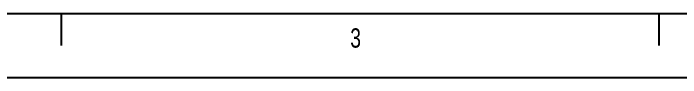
# Model space of a CAD drawing. Header units: millimetres. Extents: x 0 to 594, y 0 to 420.
# Drawn here: x 297 to 401, y 0 to 10 of the extents above; entities that cross this region are included whole.
import ezdxf

# ---------------------------------------------------------------- set-up
doc = ezdxf.new("R2010")
doc.units = ezdxf.units.MM
for name, color, linetype in [('COTAS', 1, 'Continuous'), ('FORMATO', 1, 'Continuous'), ('TEXTO', 5, 'Continuous')]:
    doc.layers.add(name, color=color, linetype=linetype)
doc.styles.add('SLDTEXTSTYLE0', font='TXT', dxfattribs={"width": 0.75})

msp = doc.modelspace()

# ---------------------------------------------------------------- linework, layer by layer
at = {"layer": 'COTAS'}
msp.add_line((0, 0), (594, 0), dxfattribs=at)
msp.add_line((0, 0), (594, 0), dxfattribs=at)
at = {"layer": 'FORMATO'}
for p, q in [((25, 10), (584, 10)), ((304.5, 5), (304.5, 10)), ((397.66667, 5), (397.66667, 10)), ((0, 0), (594, 0))]:
    msp.add_line(p, q, dxfattribs=at)

# ---------------------------------------------------------------- texts
at = {"layer": 'TEXTO', "insert": (349.51786, 7.66809), "char_height": 3, "attachment_point": 1, "style": 'SLDTEXTSTYLE0'}
msp.add_mtext('3', dxfattribs=at)

doc.saveas('drawing.dxf')
